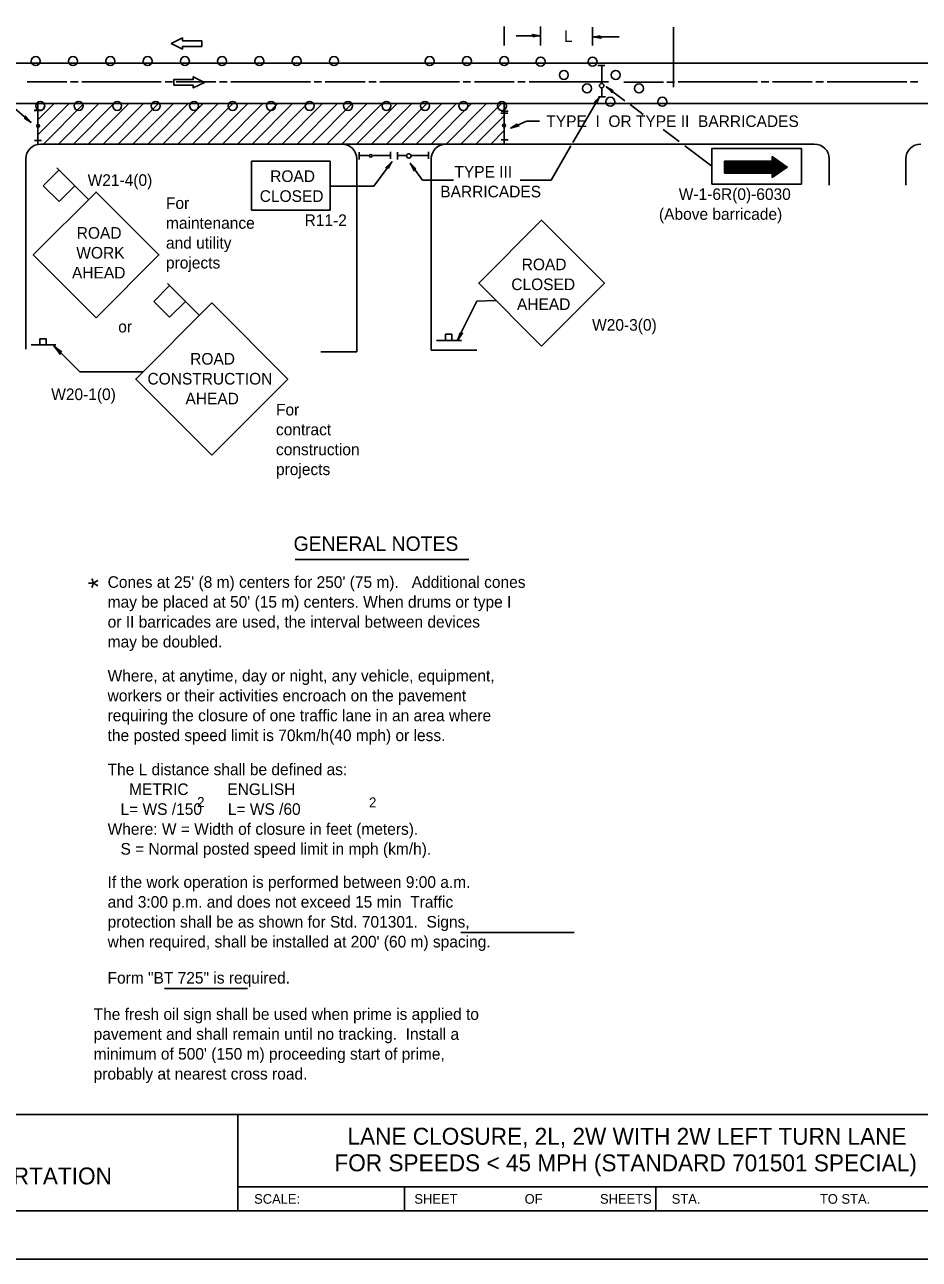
# Model space of a CAD drawing. Extents: x 87241 to 87921, y 74957 to 75436.
# Drawn here: x 87612 to 87797.2, y 74957.4 to 75212.9 of the extents above; entities that cross this region are included whole.
import ezdxf

# ---------------------------------------------------------------- set-up
doc = ezdxf.new("R2010")
doc.units = 0
for name, color, linetype in [('Alignment_EX_50 Centerline', 7, 'Continuous'), ('Design_PR_EOP', 7, 'Continuous'), ('Design_PR_PMK Symbols', 7, 'Continuous'), ('Design_PR_Roadway Dimensions', 7, 'Continuous'), ('Level 48', 7, 'Continuous'), ('Sheets_50 Reference Boundary', 7, 'Continuous'), ('Sheets_General Details', 7, 'Continuous'), ('Sheets_Printer Plotting Border', 7, 'Continuous'), ('Stage_Construction Traffic Control', 7, 'Continuous'), ('Topo_Traffic Sign', 7, 'Continuous')]:
    doc.layers.add(name, color=color, linetype=linetype)

msp = doc.modelspace()

# ---------------------------------------------------------------- linework, layer by layer
at = {"layer": 'Alignment_EX_50 Centerline'}
for points in [[(87612.49, 75201.1), (87620.71, 75201.1)], [(87621.49, 75201.1), (87623.03, 75201.1)], [(87623.8, 75201.1), (87640.26, 75201.1)], [(87641.03, 75201.1), (87642.57, 75201.1)], [(87643.34, 75201.1), (87651.57, 75201.1)], [(87652.34, 75201.1), (87653.88, 75201.1)], [(87654.66, 75201.1), (87671.11, 75201.1)], [(87671.88, 75201.1), (87673.43, 75201.1)], [(87674.2, 75201.1), (87682.43, 75201.1)], [(87683.2, 75201.1), (87684.74, 75201.1)], [(87685.51, 75201.1), (87701.97, 75201.1)], [(87702.74, 75201.1), (87704.28, 75201.1)], [(87705.06, 75201.1), (87713.28, 75201.1)], [(87714.05, 75201.1), (87715.6, 75201.1)], [(87716.37, 75201.1), (87732.83, 75201.1)], [(87735.99, 75201.06), (87744.22, 75201.06)], [(87744.93, 75201.06), (87746.48, 75201.06)], [(87747.23, 75201.1), (87763.68, 75201.1)], [(87764.45, 75201.1), (87766, 75201.1)], [(87766.77, 75201.1), (87775, 75201.1)], [(87775.77, 75201.1), (87777.31, 75201.1)], [(87778.08, 75201.1), (87794.54, 75201.1)], [(87795.31, 75201.1), (87796.85, 75201.1)]]:
    msp.add_lwpolyline(points, dxfattribs=at)
at = {"layer": 'Design_PR_EOP'}
for p, q in [((87615.31, 75188.23), (87699.22, 75188.23)), ((87699.22, 75188.23), (87775.42, 75188.23)), ((87612.23, 75145.75), (87612.23, 75185.14)), ((87680.71, 75185.37), (87680.71, 75145.24)), ((87696.14, 75185.14), (87696.14, 75145.58)), ((87778.5, 75179.75), (87778.5, 75185.14)), ((87794.37, 75179.75), (87794.37, 75185.14)), ((87680.71, 75145.24), (87673.31, 75145.24)), ((87696.14, 75145.58), (87705.58, 75145.58))]:
    msp.add_line(p, q, dxfattribs=at)
for centre, start, end in [((87615.31, 75185.14), 90, 180), ((87677.62, 75185.14), 0, 90), ((87699.22, 75185.14), 90, 180), ((87775.42, 75185.14), 0, 90), ((87797.45, 75185.14), 90, 180)]:
    msp.add_arc(centre, 3.09, start, end, dxfattribs=at)
at = {"layer": 'Design_PR_PMK Symbols'}
for p, q in [((87385.31, 75204.94), (87858.91, 75204.94)), ((87385.31, 75196.59), (87858.91, 75196.59))]:
    msp.add_line(p, q, dxfattribs=at)
for points in [[(87648.68, 75209.61), (87648.68, 75208.45), (87644.63, 75208.45), (87644.63, 75207.87), (87642.31, 75209.03), (87644.63, 75210.18), (87644.63, 75209.61), (87648.68, 75209.61)], [(87642.83, 75200.41), (87642.83, 75201.57), (87646.88, 75201.57), (87646.88, 75202.15), (87649.19, 75200.99), (87646.88, 75199.83), (87646.88, 75200.41), (87642.83, 75200.41)]]:
    msp.add_lwpolyline(points, dxfattribs=at)
at = {"layer": 'Design_PR_Roadway Dimensions'}
for p, q in [((87711.23, 75208.61), (87711.23, 75212.59)), ((87713.74, 75210.65), (87718.78, 75210.65)), ((87718.78, 75208.61), (87718.78, 75212.59)), ((87729.52, 75208.61), (87729.52, 75212.42)), ((87729.52, 75210.39), (87735.04, 75210.39))]:
    msp.add_line(p, q, dxfattribs=at)
for points in [[(87717.2, 75210.67), (87717.26, 75210.43), (87717.92, 75210.53), (87718.78, 75210.65), (87717.86, 75210.77), (87717.06, 75210.91), (87717.2, 75210.67), (87717.27, 75210.51), (87718.2, 75210.65), (87717.19, 75210.82), (87717.34, 75210.62), (87717.76, 75210.65), (87717.35, 75210.71)], [(87731.1, 75210.37), (87731.04, 75210.6), (87730.38, 75210.5), (87729.52, 75210.39), (87730.44, 75210.26), (87731.24, 75210.12), (87731.1, 75210.37), (87731.03, 75210.52), (87730.1, 75210.39), (87731.11, 75210.21), (87730.96, 75210.41), (87730.54, 75210.38), (87730.95, 75210.32)]]:
    msp.add_lwpolyline(points, dxfattribs=at)
at = {"layer": 'Level 48'}
msp.add_lwpolyline([(87240.61, 75397.41), (87920.61, 75397.41), (87920.61, 74957.41), (87240.61, 74957.41)], close=True, dxfattribs=at)
at = {"layer": 'Sheets_50 Reference Boundary'}
msp.add_lwpolyline([(87280.61, 75387.41), (87910.61, 75387.41), (87910.61, 74987.41), (87280.61, 74987.41)], close=True, dxfattribs=at)
at = {"layer": 'Sheets_General Details'}
for p, q in [((87667.99, 75102.28), (87703.92, 75102.28)), ((87702.29, 75025.07), (87725.72, 75025.07)), ((87640.9, 75013.45), (87658.1, 75013.45)), ((87280.61, 74987.41), (87910.61, 74987.41)), ((87656.1, 74987.41), (87656.1, 74967.41)), ((87656.1, 74972.41), (87810.1, 74972.41)), ((87690.61, 74972.41), (87690.61, 74967.41)), ((87742.61, 74972.41), (87742.61, 74967.41)), ((87920.61, 74957.41), (87240.61, 74957.41))]:
    msp.add_line(p, q, dxfattribs=at)
msp.add_lwpolyline([(87280.61, 75387.41), (87910.61, 75387.41), (87910.61, 74967.41), (87280.61, 74967.41)], close=True, dxfattribs=at)
at = {"layer": 'Sheets_Printer Plotting Border'}
msp.add_lwpolyline([(87240.61, 74957.41), (87920.61, 74957.41), (87920.61, 75397.41), (87240.61, 75397.41)], close=True, dxfattribs=at)
at = {"layer": 'Stage_Construction Traffic Control'}
for p, q in [((87746.31, 75199.98), (87746.31, 75212.42)), ((87614.28, 75205.4), (87614.28, 75205.4)), ((87622, 75205.4), (87622, 75205.4)), ((87629.71, 75205.4), (87629.71, 75205.4)), ((87637.43, 75205.4), (87637.43, 75205.4)), ((87645.14, 75205.4), (87645.14, 75205.4)), ((87652.85, 75205.4), (87652.85, 75205.4)), ((87660.57, 75205.4), (87660.57, 75205.4)), ((87668.28, 75205.4), (87668.28, 75205.4)), ((87676, 75205.4), (87676, 75205.4)), ((87703.52, 75205.4), (87703.52, 75205.4)), ((87711.23, 75205.4), (87711.23, 75205.4)), ((87718.78, 75205.3), (87718.78, 75205.3)), ((87729.52, 75205.3), (87729.52, 75205.3)), ((87732.09, 75204.47), (87730.61, 75204.47)), ((87731.44, 75204.47), (87731.44, 75200.77)), ((87723.59, 75202.53), (87723.59, 75202.53)), ((87734.33, 75202.53), (87734.33, 75202.53)), ((87746.31, 75201.1), (87746.31, 75201.1)), ((87728.39, 75199.75), (87728.39, 75199.75)), ((87732.21, 75198.03), (87730.73, 75198.03)), ((87731.44, 75199.85), (87731.44, 75198.09)), ((87739.14, 75199.75), (87739.14, 75199.75)), ((87613.93, 75195.2), (87615.41, 75195.2)), ((87613.99, 75195.21), (87615.47, 75195.21)), ((87614.74, 75193.25), (87618.08, 75196.59)), ((87614.74, 75190.16), (87621.16, 75196.59)), ((87614.74, 75196.59), (87614.74, 75188.23)), ((87615.2, 75196.12), (87615.2, 75196.12)), ((87615.89, 75188.23), (87624.25, 75196.59)), ((87618.98, 75188.23), (87627.33, 75196.59)), ((87622.06, 75188.23), (87630.42, 75196.59)), ((87623.17, 75196.12), (87623.17, 75196.12)), ((87625.15, 75188.23), (87633.51, 75196.59)), ((87628.23, 75188.23), (87636.59, 75196.59)), ((87631.13, 75196.12), (87631.13, 75196.12)), ((87631.32, 75188.23), (87639.68, 75196.59)), ((87634.4, 75188.23), (87642.76, 75196.59)), ((87637.49, 75188.23), (87645.85, 75196.59)), ((87639.09, 75196.12), (87639.09, 75196.12)), ((87640.58, 75188.23), (87648.93, 75196.59)), ((87643.66, 75188.23), (87652.02, 75196.59)), ((87646.75, 75188.23), (87655.1, 75196.59)), ((87647.06, 75196.12), (87647.06, 75196.12)), ((87649.83, 75188.23), (87658.19, 75196.59)), ((87652.92, 75188.23), (87661.28, 75196.59)), ((87655.02, 75196.12), (87655.02, 75196.12)), ((87656.01, 75188.23), (87664.36, 75196.59)), ((87659.09, 75188.23), (87667.45, 75196.59)), ((87662.18, 75188.23), (87670.53, 75196.59)), ((87662.98, 75196.12), (87662.98, 75196.12)), ((87665.26, 75188.23), (87673.62, 75196.59)), ((87668.35, 75188.23), (87676.7, 75196.59)), ((87670.95, 75196.12), (87670.95, 75196.12)), ((87671.43, 75188.23), (87679.79, 75196.59)), ((87674.52, 75188.23), (87682.88, 75196.59)), ((87677.6, 75188.23), (87685.96, 75196.59)), ((87678.91, 75196.12), (87678.91, 75196.12)), ((87680.69, 75188.23), (87689.05, 75196.59)), ((87683.78, 75188.23), (87692.13, 75196.59)), ((87686.86, 75188.23), (87695.22, 75196.59)), ((87686.87, 75196.12), (87686.87, 75196.12)), ((87689.95, 75188.23), (87698.3, 75196.59)), ((87693.03, 75188.23), (87701.39, 75196.59)), ((87694.84, 75196.12), (87694.84, 75196.12)), ((87696.12, 75188.23), (87704.48, 75196.59)), ((87699.2, 75188.23), (87707.56, 75196.59)), ((87702.29, 75188.23), (87710.65, 75196.59)), ((87702.8, 75196.12), (87702.8, 75196.12)), ((87710.6, 75195.02), (87712.08, 75195.02)), ((87710.76, 75196.12), (87710.76, 75196.12)), ((87711.23, 75188.23), (87711.23, 75196.59)), ((87733.2, 75196.98), (87733.2, 75196.98)), ((87743.95, 75196.98), (87743.95, 75196.98)), ((87705.38, 75188.23), (87711.21, 75194.07)), ((87710.54, 75194.62), (87712.02, 75194.62)), ((87708.46, 75188.23), (87711.23, 75191)), ((87613.99, 75188.98), (87615.47, 75188.98)), ((87710.6, 75189.07), (87712.08, 75189.07)), ((87681.25, 75185.06), (87681.25, 75186.54)), ((87683.17, 75185.83), (87681.31, 75185.83)), ((87687.69, 75185.83), (87684.09, 75185.83)), ((87687.69, 75185.18), (87687.69, 75186.65)), ((87689.13, 75185.06), (87689.13, 75186.54)), ((87691.05, 75185.83), (87689.19, 75185.83)), ((87695.57, 75185.83), (87691.97, 75185.83)), ((87695.57, 75185.18), (87695.57, 75186.65))]:
    msp.add_line(p, q, dxfattribs=at)
for centre, radius in [((87614.28, 75205.4), 0.926), ((87622, 75205.4), 0.926), ((87629.71, 75205.4), 0.926), ((87637.43, 75205.4), 0.926), ((87645.14, 75205.4), 0.926), ((87652.85, 75205.4), 0.926), ((87660.57, 75205.4), 0.926), ((87668.28, 75205.4), 0.926), ((87676, 75205.4), 0.926), ((87695.81, 75205.4), 0.926), ((87703.52, 75205.4), 0.926), ((87711.23, 75205.4), 0.926), ((87718.78, 75205.3), 0.926), ((87729.52, 75205.3), 0.926), ((87723.58, 75202.53), 0.926), ((87734.33, 75202.53), 0.926), ((87728.39, 75199.75), 0.926), ((87731.4, 75200.31), 0.463), ((87739.14, 75199.75), 0.926), ((87733.2, 75196.98), 0.926), ((87743.95, 75196.98), 0.926), ((87615.2, 75196.12), 0.926), ((87623.17, 75196.12), 0.926), ((87631.13, 75196.12), 0.926), ((87639.09, 75196.12), 0.926), ((87647.06, 75196.12), 0.926), ((87655.02, 75196.12), 0.926), ((87662.98, 75196.12), 0.926), ((87670.95, 75196.12), 0.926), ((87678.91, 75196.12), 0.926), ((87686.87, 75196.12), 0.926), ((87694.84, 75196.12), 0.926), ((87702.8, 75196.12), 0.926), ((87710.76, 75196.12), 0.926), ((87614.76, 75192), 0.289), ((87711.2, 75192.05), 0.289), ((87683.63, 75185.77), 0.289), ((87691.51, 75185.77), 0.463)]:
    msp.add_circle(centre, radius, dxfattribs=at)
at = {"layer": 'Topo_Traffic Sign'}
for p, q in [((87593.99, 75209.1), (87613.31, 75192.69)), ((87725.45, 75188.57), (87730.93, 75198.03)), ((87736.2, 75197.19), (87732.36, 75200.09)), ((87739.99, 75194.34), (87737.28, 75196.38)), ((87715.88, 75192.95), (87712.59, 75191.54)), ((87718.54, 75192.95), (87715.92, 75192.95)), ((87747.44, 75188.73), (87744.13, 75191.22)), ((87720.93, 75180.78), (87725.03, 75187.85)), ((87754.23, 75183.62), (87748.59, 75187.86)), ((87619.09, 75182.87), (87615.82, 75179.6)), ((87625.2, 75176.76), (87618.65, 75183.31)), ((87658.92, 75184.72), (87675.21, 75184.72)), ((87658.92, 75184.72), (87658.92, 75174.54)), ((87675.21, 75184.72), (87675.21, 75174.54)), ((87684.22, 75179.52), (87688, 75184.58)), ((87694.32, 75180.78), (87691.8, 75184.25)), ((87700.75, 75180.78), (87694.32, 75180.78)), ((87714.51, 75180.78), (87720.93, 75180.78)), ((87615.82, 75179.6), (87619.09, 75176.33)), ((87619.09, 75176.33), (87622.36, 75179.6)), ((87675.17, 75179.52), (87684.22, 75179.52)), ((87658.92, 75174.54), (87675.21, 75174.54)), ((87648.09, 75152.83), (87641.54, 75159.38)), ((87641.98, 75158.94), (87638.71, 75155.67)), ((87638.7, 75155.67), (87641.98, 75152.4)), ((87641.98, 75152.39), (87645.25, 75155.67)), ((87705.56, 75155.71), (87701.51, 75147.6)), ((87709.56, 75155.87), (87705.56, 75155.71)), ((87613.3, 75146.64), (87618.44, 75146.64)), ((87618.03, 75146.45), (87623.42, 75141.08)), ((87697.25, 75147.58), (87702.39, 75147.58)), ((87636.45, 75141.08), (87623.42, 75141.08))]:
    msp.add_line(p, q, dxfattribs=at)
for points in [[(87730.12, 75196.68), (87730.35, 75196.61), (87730.6, 75197.23), (87730.93, 75198.03), (87730.36, 75197.3), (87729.84, 75196.68), (87730.12, 75196.68), (87730.29, 75196.66), (87730.64, 75197.53), (87729.98, 75196.74), (87730.22, 75196.77), (87730.41, 75197.15), (87730.15, 75196.83)], [(87733.61, 75199.12), (87733.71, 75199.34), (87733.11, 75199.66), (87732.36, 75200.09), (87733.02, 75199.43), (87733.57, 75198.84), (87733.61, 75199.12), (87733.64, 75199.29), (87732.82, 75199.74), (87733.53, 75198.98), (87733.53, 75199.24), (87733.17, 75199.47), (87733.46, 75199.17)], [(87612.12, 75193.73), (87612.01, 75193.51), (87612.58, 75193.16), (87613.31, 75192.69), (87612.69, 75193.38), (87612.17, 75194.01), (87612.12, 75193.73), (87612.07, 75193.57), (87612.87, 75193.07), (87612.21, 75193.86), (87612.19, 75193.61), (87612.54, 75193.35), (87612.26, 75193.67)], [(87714.04, 75192.14), (87713.9, 75192.34), (87713.33, 75191.98), (87712.59, 75191.54), (87713.48, 75191.79), (87714.27, 75191.97), (87714.04, 75192.14), (87713.92, 75192.26), (87713.12, 75191.77), (87714.12, 75192), (87713.91, 75192.13), (87713.52, 75191.93), (87713.93, 75192.04)], [(87767.04, 75185.32), (87769.81, 75183.46), (87767.04, 75181.61), (87767.04, 75182.39), (87757.16, 75182.39), (87757.16, 75184.54), (87767.04, 75184.54), (87767.04, 75185.16), (87769.5, 75183.46), (87767.19, 75181.92), (87767.19, 75182.54), (87757.32, 75182.54), (87757.32, 75184.39), (87767.19, 75184.39), (87767.19, 75184.85), (87769.2, 75183.46), (87767.34, 75182.23), (87767.34, 75182.69), (87757.47, 75182.69), (87757.47, 75184.24), (87767.34, 75184.24), (87767.34, 75184.54), (87769.04, 75183.46), (87767.5, 75182.54), (87767.5, 75182.85), (87757.62, 75182.85), (87757.62, 75184.08), (87767.5, 75184.08), (87767.5, 75184.24), (87768.89, 75183.46), (87767.65, 75182.85), (87767.65, 75183), (87757.78, 75183), (87757.78, 75183.93), (87767.65, 75183.93), (87767.65, 75184.08), (87768.58, 75183.46), (87767.81, 75183.16), (87757.93, 75183.16), (87757.93, 75183.77), (87767.81, 75183.77), (87768.27, 75183.46), (87767.81, 75183.31), (87758.09, 75183.31), (87758.09, 75183.62), (87767.81, 75183.62), (87768.12, 75183.46), (87758.24, 75183.46)], [(87687.04, 75183.33), (87687.26, 75183.24), (87687.58, 75183.83), (87688, 75184.58), (87687.36, 75183.93), (87686.76, 75183.37), (87687.04, 75183.33), (87687.21, 75183.3), (87687.66, 75184.12), (87686.91, 75183.42), (87687.16, 75183.42), (87687.39, 75183.77), (87687.1, 75183.48)], [(87692.71, 75182.96), (87692.87, 75183.14), (87692.4, 75183.62), (87691.8, 75184.25), (87692.24, 75183.43), (87692.6, 75182.7), (87692.71, 75182.96), (87692.79, 75183.11), (87692.14, 75183.78), (87692.59, 75182.85), (87692.67, 75183.09), (87692.39, 75183.42), (87692.59, 75183.05)], [(87626.77, 75152.27), (87639.78, 75165.27), (87626.77, 75178.28), (87613.76, 75165.27), (87626.77, 75152.27)], [(87718.99, 75146.43), (87731.99, 75159.44), (87718.99, 75172.45), (87705.98, 75159.44), (87718.99, 75146.43)], [(87650.71, 75123.86), (87666.45, 75139.6), (87650.71, 75155.34), (87634.98, 75139.6), (87650.71, 75123.86)], [(87702.34, 75149.04), (87702.1, 75149.1), (87701.89, 75148.45), (87701.6, 75147.6), (87702.13, 75148.39), (87702.63, 75149.06), (87702.34, 75149.04), (87702.17, 75149.05), (87701.86, 75148.13), (87702.49, 75148.99), (87702.24, 75148.94), (87702.07, 75148.54), (87702.32, 75148.88)], [(87619.39, 75145.06), (87619.54, 75145.31), (87618.87, 75145.8), (87618.03, 75146.45), (87618.72, 75145.54), (87619.3, 75144.72), (87619.39, 75145.06), (87619.46, 75145.26), (87618.53, 75145.95), (87619.26, 75144.91), (87619.31, 75145.21), (87618.91, 75145.56), (87619.21, 75145.15)]]:
    msp.add_lwpolyline(points, dxfattribs=at)
for points in [[(87772.74, 75187.33), (87772.74, 75179.93), (87754.23, 75179.93), (87754.23, 75187.33)], [(87769.8, 75183.46), (87766.72, 75185.62), (87766.72, 75184.7), (87756.84, 75184.7), (87756.84, 75182.23), (87766.72, 75182.23), (87766.72, 75181.31)], [(87615.13, 75147.93), (87615.13, 75146.64), (87616.42, 75146.64), (87616.42, 75147.93)], [(87699.08, 75148.87), (87699.08, 75147.58), (87700.37, 75147.58), (87700.37, 75148.87)]]:
    msp.add_lwpolyline(points, close=True, dxfattribs=at)

# ---------------------------------------------------------------- texts
at = {"layer": 'Design_PR_Roadway Dimensions'}
msp.add_text('L', height=2.4, dxfattribs=at).set_placement((87723.6, 75209.36))
at = {"layer": 'Sheets_General Details'}
for s, height, p in [('GENERAL NOTES', 2.9999, (87667.64, 75104.02)), ("Cones at 25' (8 m) centers for 250' (75 m).   Additional cones", 2.3999, (87629.16, 75096.38)), ("may be placed at 50' (15 m) centers. When drums or type I", 2.3999, (87629.16, 75092.27)), ('or II barricades are used, the interval between devices', 2.3999, (87629.16, 75088.15)), ('may be doubled.', 2.3999, (87629.16, 75084.04)), ('Where, at anytime, day or night, any vehicle, equipment,', 2.3999, (87629.15, 75077)), ('workers or their activities encroach on the pavement', 2.3999, (87629.15, 75072.88)), ('requiring the closure of one traffic lane in an area where', 2.3999, (87629.15, 75068.77)), ('the posted speed limit is 70km/h(40 mph) or less.', 2.3999, (87629.15, 75064.66)), ('The L distance shall be defined as:', 2.3999, (87629.15, 75057.61)), ('     METRIC         ENGLISH', 2.3999, (87629.15, 75053.5)), ('   L= WS /150      L= WS /60', 2.3999, (87629.15, 75049.39)), ('2', 2.06, (87647.68, 75051.03)), ('2', 2.06, (87683.25, 75050.94)), ('Where: W = Width of closure in feet (meters).', 2.3999, (87629.15, 75045.27)), ('   S = Normal posted speed limit in mph (km/h).', 2.3999, (87629.15, 75041.16)), ('If the work operation is performed between 9:00 a.m.', 2.3999, (87629.15, 75034.29)), ('and 3:00 p.m. and does not exceed 15 min  Traffic', 2.3999, (87629.15, 75030.18)), ('protection shall be as shown for Std. 701301.  Signs,', 2.3999, (87629.15, 75026.06)), ("when required, shall be installed at 200' (60 m) spacing.", 2.3999, (87629.15, 75021.95)), ('Form "BT 725" is required.', 2.3999, (87629.14, 75014.47)), ('  The fresh oil sign shall be used when prime is applied to', 2.3999, (87624.48, 75006.96)), ('  pavement and shall remain until no tracking.  Install a', 2.3999, (87624.48, 75002.84)), ("  minimum of 500' (150 m) proceeding start of prime,", 2.3999, (87624.48, 74998.73)), ('  probably at nearest cross road.', 2.3999, (87624.48, 74994.61)), ('DEPARTMENT OF TRANSPORTATION', 3.5, (87545.54, 74972.91)), ('SCALE:          ', 2, (87659.48, 74968.91)), ('SHEET', 2, (87692.65, 74968.91)), ('OF', 2, (87715.47, 74968.91)), ('SHEETS', 2, (87731.06, 74968.91)), ('STA.', 2, (87745.91, 74968.91)), ('TO STA.', 2, (87776.58, 74968.91))]:
    msp.add_text(s, height=height, dxfattribs=at).set_placement(p)
for s, height, rotation, p in [('*', 4.11, 90, (87629.26, 75096.29)), ('LANE CLOSURE, 2L, 2W WITH 2W LEFT TURN LANE', 3.5, 359.9906, (87678.79, 74981.13)), ('FOR SPEEDS < 45 MPH (STANDARD 701501 SPECIAL)', 3.5, 359.9906, (87676.09, 74975.63))]:
    msp.add_text(s, height=height, rotation=rotation, dxfattribs=at).set_placement(p)
at = {"layer": 'Topo_Traffic Sign'}
for s, height, p in [('TYPE  I  OR TYPE II  BARRICADES', 2.3999, (87719.96, 75191.76)), ('ROAD', 2.4, (87662.8, 75180.38)), ('TYPE III', 2.4, (87700.93, 75181.3)), ('W21-4(0)', 2.4, (87625.02, 75179.57)), ('For', 2.4, (87641.23, 75174.81)), ('CLOSED', 2.4, (87660.64, 75176.26)), ('BARRICADES', 2.4, (87698, 75177.19)), ('W-1-6R(0)-6030', 2.3999, (87747.37, 75176.66)), ('(Above barricade)', 2.3999, (87743.27, 75172.55)), ('maintenance', 2.3999, (87641.23, 75170.7)), ('R11-2', 2.4, (87669.92, 75171.27)), ('ROAD', 2.4, (87622.76, 75168.64)), ('WORK', 2.4, (87622.67, 75164.53)), ('and utility', 2.3999, (87641.23, 75166.59)), ('projects', 2.4, (87641.23, 75162.47)), ('ROAD', 2.4, (87714.86, 75162.12)), ('AHEAD', 2.4, (87621.78, 75160.41)), ('CLOSED', 2.4, (87712.71, 75158)), ('AHEAD', 2.4, (87713.88, 75153.89)), ('W20-3(0)', 2.4, (87729.43, 75149.6)), ('or', 2.4, (87631.35, 75149.24)), ('W20-1(0)', 2.4, (87617.48, 75135.24)), ('For', 2.4, (87664, 75132.06)), ('contract', 2.4, (87664, 75127.95)), ('construction', 2.3999, (87664, 75123.83)), ('projects', 2.4, (87664, 75119.72))]:
    msp.add_text(s, height=height, dxfattribs=at).set_placement(p)
for s, height, p in [('ROAD', 2.4, (87646.24, 75142.58)), ('CONSTRUCTION', 2.3999, (87637.4, 75138.46)), ('AHEAD', 2.4, (87645.26, 75134.35))]:
    msp.add_text(s, height=height, rotation=0.0011, dxfattribs=at).set_placement(p)

doc.saveas('drawing.dxf')
